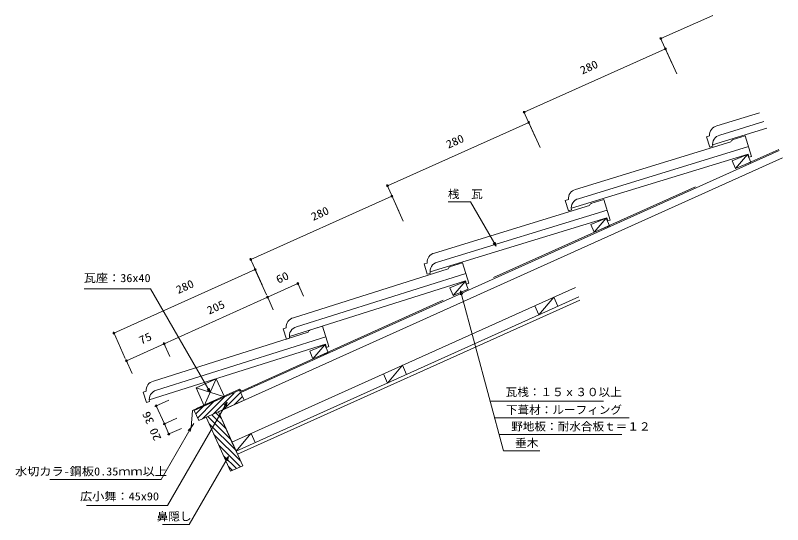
# Model space of a CAD drawing. Units: millimetres, scale not verified. Extents: x -725 to 662, y -460 to 460.
import ezdxf
from ezdxf.enums import TextEntityAlignment as Align

# ---------------------------------------------------------------- set-up
doc = ezdxf.new("R2010")
doc.units = ezdxf.units.MM
doc.header["$LTSCALE"] = 10
doc.linetypes.add('USER2', pattern=[50, 40, -10])
doc.layers.add('0-0_LAYER001', color=7, linetype='Continuous', lineweight=18)
doc.styles.add('ＭＳ ゴシック', font='')
doc.styles.get('ＭＳ ゴシック').set_extended_font_data('MS Gothic')

msp = doc.modelspace()

# ---------------------------------------------------------------- linework, layer by layer
at = {"layer": '0-0_LAYER001'}
for p, q in [((442.12, 418.29), (535.8, 460.44)), ((441.09, 420.57), (462.63, 372.69)), ((449.3, 402.33), (470.84, 354.45)), ((194.98, 285.15), (450.32, 400.05)), ((193.96, 287.43), (215.5, 239.55)), ((-52.15, 152.01), (203.19, 266.91)), ((202.17, 269.19), (223.71, 221.31)), ((-317.34, -221.72), (656.13, 216.34)), ((598.72, 208.74), (576.85, 183.31)), ((-357.69, -256.33), (662.29, 202.66)), ((-53.17, 154.29), (-31.63, 106.41)), ((-299.28, 18.87), (-43.94, 133.77)), ((-44.96, 136.05), (-23.42, 88.17)), ((343.4, 93.79), (321.53, 68.36)), ((-300.3, 21.15), (-278.76, -26.73)), ((-546.41, -114.27), (-291.07, 0.63)), ((-292.1, 2.91), (-270.55, -44.97)), ((-268.64, -49.21), (-213.93, -24.59)), ((-214.95, -22.31), (-203.67, -47.39)), ((88.18, -20.59), (66.52, -46.2)), ((-333.07, -311.05), (287.82, -31.65)), ((80.15, -37.5), (157.75, -327.14)), ((-455.59, -133.34), (-268.64, -49.21)), ((-325.68, -327.46), (293.8, -48.69)), ((-323.22, -332.93), (295.8, -54.37)), ((-269.67, -46.93), (-258.38, -72.01)), ((248.74, -49.23), (221.47, -81.24)), ((248.74, -49.23), (256.12, -65.65)), ((214.08, -64.83), (221.47, -81.24)), ((-547.43, -111.99), (-525.89, -159.87)), ((-523.98, -164.11), (-455.59, -133.34)), ((-456.61, -131.06), (-445.33, -156.13)), ((-165.06, -135.16), (-186.72, -160.77)), ((-525.01, -161.83), (-513.72, -186.91)), ((-24.84, -172.34), (-52.11, -204.35)), ((-24.84, -172.34), (-17.45, -188.76)), ((-59.49, -187.94), (-52.11, -204.35)), ((-361.88, -196.81), (-383.22, -245.89)), ((-346.4, -229.32), (-398, -213.06)), ((-347.7, -251.84), (-317.62, -221.75)), ((-311.18, -235.4), (-319.39, -217.16)), ((-472.4, -246.54), (-447.32, -235.25)), ((-386.27, -269.19), (-346.4, -229.32)), ((-366.99, -260.52), (-329.42, -222.95)), ((-328.42, -243.16), (-314.12, -228.86)), ((-455.35, -278.34), (-470.12, -245.51)), ((-398.65, -260.35), (-384.97, -246.67)), ((-395.36, -267.67), (-365.68, -237.99)), ((133.65, -237.19), (338.48, -237.19)), ((-369.43, -261.62), (-343.76, -287.29)), ((-362.12, -258.32), (-352.44, -268.01)), ((-457.62, -279.37), (-432.55, -268.08)), ((-376.75, -264.91), (-335.08, -306.58)), ((141.04, -267.17), (384.85, -267.17)), ((-447.14, -296.58), (-455.35, -278.34)), ((-449.42, -297.61), (-424.34, -286.32)), ((-374.29, -277.97), (-326.4, -325.86)), ((-365.61, -297.26), (-317.72, -345.15)), ((-299.32, -295.86), (-325.48, -327.37)), ((-298.42, -295.45), (-291.03, -311.87)), ((150.58, -297.27), (371.52, -297.27)), ((-356.92, -316.56), (-317.77, -355.7)), ((157.75, -327.14), (223.49, -327.14)), ((-348.23, -335.85), (-325.09, -358.99)), ((-339.54, -355.15), (-332.4, -362.29))]:
    msp.add_line(p, q, dxfattribs=at)
at = {"layer": '0-0_LAYER001', "color": 4}
for p, q in [((543.33, 260.5), (620.63, 284.21)), ((548.74, 243.85), (628.31, 268.26)), ((535.66, 226.53), (633.89, 256.67)), ((524.67, 240.78), (530.4, 222.11)), ((524.68, 240.75), (530.29, 242.48)), ((594.46, 242.38), (571.02, 235.19)), ((594.46, 242.38), (605.83, 205.33)), ((288.01, 145.55), (568.58, 231.63)), ((293.42, 128.91), (600.38, 223.09)), ((536.01, 223.83), (530.4, 222.11)), ((280.34, 111.59), (599.67, 209.56)), ((601.38, 203.97), (599.67, 209.56)), ((601.38, 203.97), (605.83, 205.33)), ((269.35, 125.84), (275.08, 107.17)), ((269.36, 125.81), (274.98, 127.53)), ((339.15, 127.43), (315.7, 120.24)), ((339.15, 127.43), (350.51, 90.39)), ((32.69, 30.61), (313.26, 116.69)), ((38.1, 13.96), (345.07, 108.14)), ((280.69, 108.89), (275.08, 107.17)), ((25.02, -3.36), (344.35, 94.61)), ((346.06, 89.02), (344.35, 94.61)), ((346.06, 89.02), (350.51, 90.39)), ((-221.99, -86.35), (57.85, 2.05)), ((14.03, 10.89), (19.76, -7.78)), ((14.04, 10.86), (19.66, 12.59)), ((83.65, 13.01), (60.26, 5.63)), ((83.65, 13.01), (95.32, -23.94)), ((-216.45, -102.95), (89.73, -6.23)), ((25.37, -6.06), (19.76, -7.78)), ((-229.38, -120.38), (89.12, -19.76)), ((90.88, -25.34), (89.12, -19.76)), ((90.88, -25.34), (95.32, -23.94)), ((-240.49, -106.22), (-234.61, -124.84)), ((-240.48, -106.25), (-234.88, -104.48)), ((-169.59, -101.56), (-192.98, -108.94)), ((-169.59, -101.56), (-157.92, -138.51)), ((-475.23, -200.92), (-195.39, -112.52)), ((-469.69, -217.52), (-163.51, -120.8)), ((-229.01, -123.07), (-234.61, -124.84)), ((-482.62, -234.95), (-164.12, -134.34)), ((-162.36, -139.91), (-164.12, -134.34)), ((-162.36, -139.91), (-157.92, -138.51)), ((-493.73, -220.79), (-487.85, -239.41)), ((-493.72, -220.82), (-488.12, -219.05)), ((-482.25, -237.64), (-487.85, -239.41))]:
    msp.add_line(p, q, dxfattribs=at)
at = {"layer": '0-0_LAYER001', "linetype": 'USER2'}
for p, q in [((-316.1, -218.98), (655.31, 218.16)), ((-319.41, -215.53), (-397.21, -250.54)), ((-319.41, -215.53), (-316.1, -218.98))]:
    msp.add_line(p, q, dxfattribs=at)
at = {"layer": '0-0_LAYER001', "color": 3}
for p, q in [((-346.75, -229.47), (-361.52, -196.65)), ((-393.26, -272.34), (-311.18, -235.4)), ((-401.46, -254.1), (-393.26, -272.34))]:
    msp.add_line(p, q, dxfattribs=at)
at = {"layer": '0-0_LAYER001'}
for points in [[(576.85, 183.31), (604.52, 194.9), (598.72, 208.74), (571.05, 197.14)], [(321.53, 68.36), (349.2, 79.96), (343.4, 93.79), (315.73, 82.19)], [(66.52, -46.2), (94.09, -34.38), (88.18, -20.59), (60.61, -32.42)], [(-186.72, -160.77), (-159.15, -148.95), (-165.06, -135.16), (-192.63, -146.99)]]:
    msp.add_lwpolyline(points, close=True, dxfattribs=at)
for points in [[(144.4, 42.9), (98.13, 123.03), (57.63, 123.03)], [(142.46, 50.14), (144.4, 42.9), (139.09, 48.2)], [(-372.45, -221.11), (-480.57, -33.83), (-600.57, -33.83)], [(80.15, -45), (80.15, -37.5), (83.9, -43.99)], [(-374.39, -213.86), (-372.45, -221.11), (-377.75, -215.81)], [(-360.1, -234.39), (-404.36, -254.3), (-406.79, -284.59), (-401.95, -277.34)], [(-341.62, -238.95), (-449.36, -425.55), (-596.36, -425.55)], [(-346.93, -244.25), (-341.62, -238.95), (-343.56, -246.19)], [(-357.69, -256.33), (-333.07, -311.05), (-323.63, -332.02)], [(-406.79, -284.59), (-461.29, -378.98), (-662.29, -378.98)], [(-412.1, -289.9), (-406.79, -284.59), (-408.73, -291.84)], [(-339.49, -337.49), (-410.48, -460.44), (-458.48, -460.44)], [(-344.8, -342.8), (-339.49, -337.49), (-341.43, -344.74)]]:
    msp.add_lwpolyline(points, dxfattribs=at)
at = {"layer": '0-0_LAYER001', "color": 3}
for points in [[(-383.22, -245.89), (-398, -213.06), (-361.52, -196.65)], [(-311.18, -235.4), (-319.39, -217.16), (-401.46, -254.1)], [(-379.6, -266.19), (-335.67, -363.76), (-313.78, -353.91), (-357.69, -256.33)]]:
    msp.add_lwpolyline(points, dxfattribs=at)
at = {"layer": '0-0_LAYER001'}
for centre in [(442.12, 418.29), (450.32, 400.05), (194.98, 285.15), (203.19, 266.91), (-52.15, 152.01), (-43.94, 133.77), (-299.28, 18.87), (-291.07, 0.63), (-213.93, -24.59), (-268.64, -49.21), (-268.64, -49.21), (-546.41, -114.27), (-455.59, -133.34), (-455.59, -133.34), (-523.98, -164.11), (-470.12, -245.51), (-455.35, -278.34), (-455.35, -278.34), (-447.14, -296.58)]:
    msp.add_circle(centre, 1.7, dxfattribs=at)
at = {"layer": '0-0_LAYER001', "color": 4}
for centre, radius, start, end in [((547.09, 244.05), 16.87, 102.88245, 185.35433), ((552.5, 227.4), 16.87, 102.88245, 192.21985), ((574.2, 230.11), 5.82, 113.22724, 164.79898), ((291.77, 129.11), 16.87, 102.88245, 185.35433), ((297.18, 112.46), 16.87, 102.88245, 192.21985), ((318.88, 115.16), 5.82, 113.22724, 164.79898), ((36.46, 14.16), 16.87, 102.88245, 185.35433), ((41.86, -2.49), 16.87, 102.88245, 192.21985), ((63.48, 0.57), 5.82, 113.70194, 165.27368), ((-218.09, -102.76), 16.87, 103.35715, 185.82904), ((-212.55, -119.36), 16.87, 103.35715, 192.69455), ((-189.76, -114), 5.82, 113.70194, 165.27368), ((-471.33, -217.33), 16.87, 103.35715, 185.82904), ((-465.79, -233.94), 16.87, 103.35715, 192.69455)]:
    msp.add_arc(centre, radius, start, end, dxfattribs=at)

# ---------------------------------------------------------------- texts
at = {"layer": '0-0_LAYER001', "style": 'ＭＳ ゴシック'}
for s, rotation, width, p in [('280', 24.228, 1.1, (302.04, 349.34)), ('280', 24.228, 1.1, (59.8, 215.17)), ('280', 24.228, 1.1, (-184.31, 84.73)), ('60', 24.228, 1.15, (-247.67, -28.94)), ('280', 24.228, 1.1, (-428.42, -47.57)), ('205', 24.228, 1.1, (-372.52, -84.84)), ('75', 24.228, 1.15, (-495.5, -138.88)), ('36', 114.228, 1.15, (-469.42, -273.05)), ('20', 114.228, 1.15, (-456.37, -302.86))]:
    msp.add_text(s, height=14.66, rotation=rotation, dxfattribs=dict(at, width=width)).set_placement(p, align=Align.BOTTOM_LEFT)
for s, width, p in [('桟\u3000瓦', 1.05, (57.29, 125.33)), ('瓦座：36x40', 1.1, (-601.03, -26.28)), ('\u3000瓦桟：１５ｘ３０以上', 1.05, (140.6, -232.51)), ('\u3000下葺材：ルーフィング', 1.05, (141.04, -264.67)), ('\u3000野地板：耐水合板ｔ＝１２', 1.05, (150.58, -294.77)), ('\u3000垂木', 1.05, (157.75, -324.64)), ('水切カラ-鋼板0.35ｍｍ以上', 1.1, (-725.32, -375.92)), ('広小舞：45x90', 1.1, (-607.86, -420.99)), ('鼻隠し', 1.05, (-469.14, -457.42))]:
    msp.add_text(s, height=14.66, dxfattribs=dict(at, width=width)).set_placement(p, align=Align.BOTTOM_LEFT)

doc.saveas('drawing.dxf')
